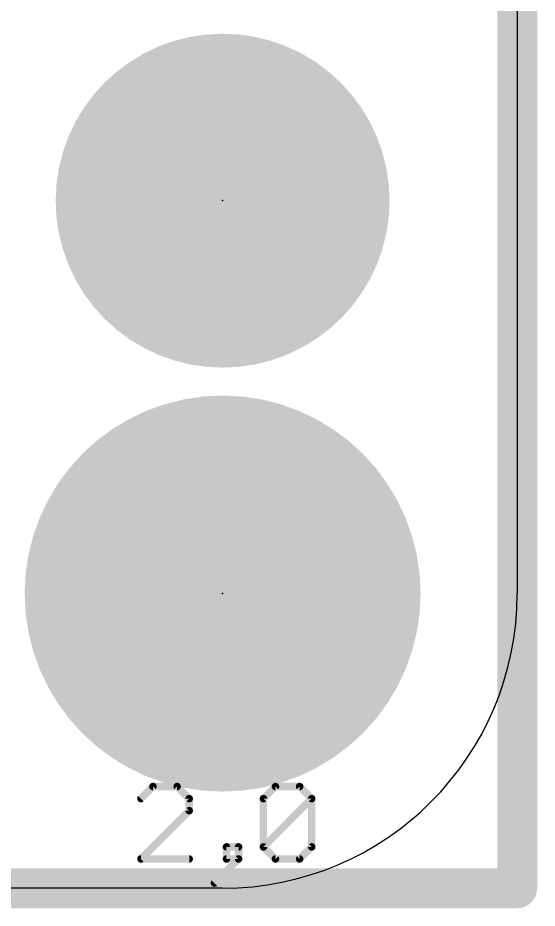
# Model space of a CAD drawing. Extents: x -0.2 to 35.2, y -0.2 to 35.2.
# Drawn here: x 29.91 to 35.2, y -0.2 to 8.86 of the extents above; entities that cross this region are included whole.
import ezdxf

# ---------------------------------------------------------------- set-up
doc = ezdxf.new("R2010")
doc.units = 0
for name, color, linetype in [('1', 12, 'CONTINUOUS'), ('16', 132, 'CONTINUOUS'), ('17', 110, 'CONTINUOUS'), ('20', 53, 'CONTINUOUS'), ('21', 40, 'CONTINUOUS'), ('23', 53, 'CONTINUOUS'), ('39', 12, 'CONTINUOUS'), ('40', 132, 'CONTINUOUS'), ('41', 12, 'CONTINUOUS'), ('42', 132, 'CONTINUOUS'), ('43', 110, 'CONTINUOUS'), ('48', 253, 'CONTINUOUS')]:
    doc.layers.add(name, color=color, linetype=linetype)

# ---------------------------------------------------------------- blocks, each defined once
blk = doc.blocks.new('PIE')
at = {"const_width": 0.5}
blk.add_lwpolyline([(0, -0.25, 1), (0, 0.25, 1), (0, -0.25)], format="xyb", dxfattribs=at)
blk = doc.blocks.new('ROUNDP')
at = {"const_width": 0.5}
blk.add_lwpolyline([(0, -0.25, 1), (0, 0.25, 1), (0, -0.25)], format="xyb", dxfattribs=at)

msp = doc.modelspace()

# ---------------------------------------------------------------- linework, layer by layer
at = {"layer": '16', "const_width": 0.4064}
for points in [[(35, 35), (35, 0)], [(35, 0), (0, 0)]]:
    msp.add_lwpolyline(points, dxfattribs=at)
at = {"layer": '16', "const_width": 0.2032}
for points in [[(35, -0.1016, 1), (35, 0.1016)], [(34.8984, 0, 1), (35.1016, 0)]]:
    msp.add_lwpolyline(points, format="xyb", dxfattribs=at)
at = {"layer": '20'}
for p, q in [((35, 32), (35, 3)), ((32, 0), (3, 0))]:
    msp.add_line(p, q, dxfattribs=at)
msp.add_arc((32, 3), 3, 270, 0, dxfattribs=at)
at = {"layer": '21', "const_width": 0.1524}
msp.add_lwpolyline([(32, 1.25, 1), (32, 4.75, 1), (32, 1.25)], format="xyb", dxfattribs=at)
at = {"layer": '23'}
for p in [(32, 7), (32, 3)]:
    msp.add_point(p, dxfattribs=at)
at = {"layer": '39'}
for points, const_width in [([(32, 5.9, 1), (32, 8.1, 1), (32, 5.9)], 1.2), ([(32, 2, 1), (32, 4, 1), (32, 2)], 2.032)]:
    msp.add_lwpolyline(points, format="xyb", dxfattribs=dict(at, const_width=const_width))
at = {"layer": '40', "const_width": 2.032}
msp.add_lwpolyline([(32, 2, 1), (32, 4, 1), (32, 2)], format="xyb", dxfattribs=at)
at = {"layer": '41'}
for points, const_width in [([(32, 5.9, 1), (32, 8.1, 1), (32, 5.9)], 1.2), ([(32, 2, 1), (32, 4, 1), (32, 2)], 2.032)]:
    msp.add_lwpolyline(points, format="xyb", dxfattribs=dict(at, const_width=const_width))
at = {"layer": '42', "const_width": 2.032}
msp.add_lwpolyline([(32, 2, 1), (32, 4, 1), (32, 2)], format="xyb", dxfattribs=at)
at = {"layer": '43', "const_width": 2.032}
msp.add_lwpolyline([(32, 2, 1), (32, 4, 1), (32, 2)], format="xyb", dxfattribs=at)
at = {"layer": '48', "const_width": 0.0762}
for points in [[(31.291, 1.0353), (31.1681, 0.9125)], [(31.5367, 1.0353), (31.291, 1.0353)], [(31.6596, 0.9125), (31.5367, 1.0353)], [(32.4155, 0.9125), (32.5383, 1.0353)], [(32.5383, 1.0353), (32.7841, 1.0353)], [(32.7841, 1.0353), (32.9069, 0.9125)], [(31.6596, 0.7896), (31.6596, 0.9125)], [(32.4155, 0.421), (32.4155, 0.9125)], [(32.4155, 0.421), (32.9069, 0.9125)], [(32.9069, 0.9125), (32.9069, 0.421)], [(31.1681, 0.2981), (31.6596, 0.7896)], [(32.1623, 0.421), (32.0394, 0.421)], [(32.0394, 0.421), (32.0394, 0.2981)], [(32.1623, 0.2981), (32.1623, 0.421)], [(32.5383, 0.2981), (32.4155, 0.421)], [(32.9069, 0.421), (32.7841, 0.2981)], [(31.6596, 0.2981), (31.1681, 0.2981)], [(31.9165, 0.0524), (32.1623, 0.2981)], [(32.0394, 0.2981), (32.1623, 0.2981)], [(32.7841, 0.2981), (32.5383, 0.2981)]]:
    msp.add_lwpolyline(points, dxfattribs=at)
at = {"layer": '48', "const_width": 0.0381}
for points in [[(31.291, 1.0544, 1), (31.291, 1.0163)], [(31.3044, 1.0219, 1), (31.2775, 1.0488)], [(31.5502, 1.0488, 1), (31.5232, 1.0219)], [(31.5367, 1.0163, 1), (31.5367, 1.0544)], [(32.5383, 1.0544, 1), (32.5383, 1.0163)], [(32.5518, 1.0219, 1), (32.5249, 1.0488)], [(32.7975, 1.0488, 1), (32.7706, 1.0219)], [(32.7841, 1.0163, 1), (32.7841, 1.0544)], [(31.1546, 0.9259, 1), (31.1816, 0.899)], [(31.6786, 0.9125, 1), (31.6405, 0.9125)], [(31.6461, 0.899, 1), (31.6731, 0.9259)], [(32.4345, 0.9125, 1), (32.3964, 0.9125)], [(32.402, 0.9259, 1), (32.4289, 0.899)], [(32.926, 0.9125, 1), (32.8879, 0.9125)], [(32.9204, 0.899, 1), (32.8935, 0.9259)], [(32.8935, 0.899, 1), (32.9204, 0.9259)], [(31.6731, 0.7761, 1), (31.6461, 0.8031)], [(31.6405, 0.7896, 1), (31.6786, 0.7896)], [(32.0584, 0.421, 1), (32.0203, 0.421)], [(32.0394, 0.44, 1), (32.0394, 0.4019)], [(32.1813, 0.421, 1), (32.1432, 0.421)], [(32.1623, 0.4019, 1), (32.1623, 0.44)], [(32.4289, 0.4344, 1), (32.402, 0.4075)], [(32.402, 0.4344, 1), (32.4289, 0.4075)], [(32.9204, 0.4075, 1), (32.8935, 0.4344)], [(32.3964, 0.421, 1), (32.4345, 0.421)], [(32.8879, 0.421, 1), (32.926, 0.421)], [(31.1681, 0.3172, 1), (31.1681, 0.2791)], [(31.1546, 0.3116, 1), (31.1816, 0.2846)], [(31.6596, 0.2791, 1), (31.6596, 0.3172)], [(32.0203, 0.2981, 1), (32.0584, 0.2981)], [(32.0394, 0.3172, 1), (32.0394, 0.2791)], [(32.1432, 0.2981, 1), (32.1813, 0.2981)], [(32.1757, 0.2846, 1), (32.1488, 0.3116)], [(32.1623, 0.2791, 1), (32.1623, 0.3172)], [(32.5383, 0.3172, 1), (32.5383, 0.2791)], [(32.5249, 0.2846, 1), (32.5518, 0.3116)], [(32.7706, 0.3116, 1), (32.7975, 0.2846)], [(32.7841, 0.2791, 1), (32.7841, 0.3172)], [(31.903, 0.0658, 1), (31.93, 0.0389)]]:
    msp.add_lwpolyline(points, format="xyb", dxfattribs=at)

# ---------------------------------------------------------------- block references
at = {"layer": '1'}
msp.add_blockref('PIE', (32, 7), dxfattribs=at)
at = {"layer": '17', "xscale": 3, "yscale": 3}
msp.add_blockref('ROUNDP', (32, 3), dxfattribs=at)
msp.add_blockref('ROUNDP', (32, 3), dxfattribs=at)

doc.saveas('drawing.dxf')
